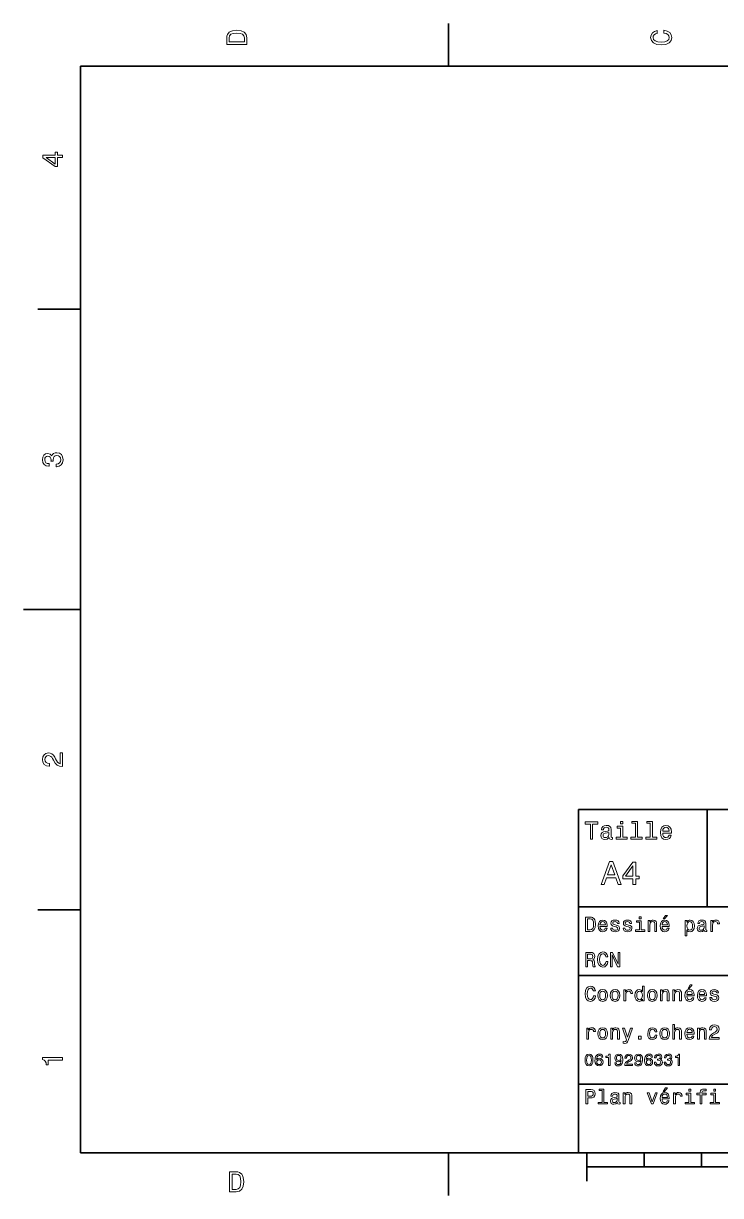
# Model space of a CAD drawing. Extents: x 0 to 297, y 0 to 210.
# Drawn here: x 0 to 121.9, y 2.5 to 207.5 of the extents above; entities that cross this region are included whole.
import ezdxf

# ---------------------------------------------------------------- set-up
doc = ezdxf.new("R2010")
doc.units = 0

msp = doc.modelspace()

# ---------------------------------------------------------------- linework, layer by layer
at = {"color": 7, "lineweight": 35, "ltscale": 0.1875}
for p, q in [((74.300003, 200), (74.300003, 207.5)), ((10, 157.5), (2.5, 157.5)), ((10, 52.5), (2.5, 52.5)), ((74.300003, 10), (74.300003, 2.5))]:
    msp.add_line(p, q, dxfattribs=at)
at = {"color": 7, "lineweight": 35}
for p, q in [((287, 200), (10, 200)), ((10, 200), (10, 10)), ((97, 10), (97, 70)), ((97, 70), (287, 70)), ((97, 53), (162, 53)), ((97, 41), (162, 41)), ((97, 22), (162, 22)), ((10, 10), (287, 10)), ((97, 10), (287, 10)), ((98.5, 7.5), (198.5, 7.5))]:
    msp.add_line(p, q, dxfattribs=at)
at = {"color": 7, "lineweight": 35, "ltscale": 0.25}
msp.add_line((10, 105), (0, 105), dxfattribs=at)
at = {"color": 7, "lineweight": 35, "ltscale": 0.425}
msp.add_line((119.5, 53), (119.5, 70), dxfattribs=at)
at = {"color": 7, "lineweight": 35, "ltscale": 0.125}
msp.add_line((98.5, 10), (98.5, 5), dxfattribs=at)
at = {"color": 7, "lineweight": 35, "ltscale": 0.0625}
for p, q in [((108.5, 10), (108.5, 7.5)), ((118.5, 10), (118.5, 7.5))]:
    msp.add_line(p, q, dxfattribs=at)
at = {"color": 7, "lineweight": 13}
for points in [[(35.533215, 204.994965), (35.533215, 203.829971), (39.033215, 203.829971), (39.033215, 204.994965), (38.922264, 205.544678), (38.584366, 205.953171), (38.034657, 206.205338), (37.283215, 206.296112), (36.516644, 206.215424), (36.21405, 206.114563), (35.971977, 205.973343), (35.644165, 205.56485), (35.563473, 205.297562)], [(35.951801, 204.959656), (36.027451, 205.342941), (36.259438, 205.605194), (36.672985, 205.761536), (37.283215, 205.811966), (37.873272, 205.756485), (38.286816, 205.600143), (38.533936, 205.332855), (38.614628, 204.959656), (38.614628, 204.298996), (35.951801, 204.298996)], [(111.93206, 205.817017), (112.35569, 205.716141), (112.658287, 205.549713), (112.844887, 205.317734), (112.905403, 205.045395), (112.814629, 204.71759), (112.54229, 204.460388), (112.098488, 204.28891), (111.483215, 204.233429), (110.872986, 204.28891), (110.424141, 204.455338), (110.151802, 204.71254), (110.055984, 205.045395), (110.106415, 205.287476), (110.247627, 205.494247), (110.474571, 205.655624), (110.787247, 205.766571), (110.787247, 206.245682), (110.308144, 206.094391), (109.94503, 205.832138), (109.718086, 205.474075), (109.637398, 205.045395), (109.763474, 204.510818), (110.116501, 204.10231), (110.696472, 203.840057), (111.483215, 203.749283), (112.269958, 203.840057), (112.84993, 204.10231), (113.208, 204.510818), (113.329041, 205.045395), (113.233215, 205.51442), (112.965927, 205.892654), (112.527161, 206.159943), (111.93206, 206.301163)], [(6.833213, 184.02739), (6.833213, 184.481277), (5.965778, 184.481277), (5.965778, 184.98056), (5.56232, 184.98056), (5.56232, 184.481277), (3.408862, 184.481277), (3.408862, 184.022339), (5.521974, 182.489197), (5.965778, 182.489197), (5.965778, 184.02739)], [(5.56232, 182.912827), (3.993876, 184.02739), (5.56232, 184.02739)], [(5.73379, 129.979111), (5.769093, 129.979111), (6.253242, 130.059799), (6.616354, 130.296829), (6.848343, 130.670029), (6.934078, 131.164276), (6.848343, 131.688766), (6.626441, 132.082138), (6.273415, 132.334305), (5.819525, 132.425079), (5.521974, 132.384735), (5.279899, 132.273788), (5.0933, 132.092224), (4.957133, 131.850143), (4.684798, 132.177963), (4.251081, 132.293961), (3.857709, 132.218307), (3.560158, 132.00145), (3.373559, 131.648422), (3.307997, 131.164276), (3.388689, 130.710388), (3.610591, 130.362396), (3.963617, 130.135452), (4.432637, 130.059799), (4.46794, 130.059799), (4.46794, 130.508652), (4.145173, 130.548996), (3.913184, 130.680115), (3.771974, 130.891937), (3.721542, 131.189484), (3.761888, 131.451736), (3.867795, 131.643372), (4.039265, 131.759369), (4.271254, 131.804764), (4.518372, 131.759369), (4.684798, 131.638336), (4.785663, 131.426514), (4.815922, 131.139053), (4.810879, 130.942368), (5.209294, 130.942368), (5.199208, 131.189484), (5.244596, 131.507217), (5.365634, 131.744247), (5.56232, 131.885452), (5.819525, 131.935883), (6.112032, 131.880417), (6.328891, 131.734161), (6.465058, 131.502167), (6.510447, 131.194534), (6.460014, 130.876801), (6.308718, 130.644821), (6.066643, 130.498566), (5.73379, 130.443085)], [(6.833213, 77.519447), (6.833213, 79.925072), (6.399496, 79.925072), (6.399496, 78.023773), (6.162464, 78.129684), (5.965778, 78.311241), (5.607709, 78.871033), (5.456412, 79.168587), (5.239553, 79.501442), (4.987392, 79.738472), (4.689842, 79.874641), (4.351945, 79.925072), (3.928314, 79.839333), (3.595461, 79.602303), (3.383646, 79.239189), (3.307997, 78.770172), (3.393732, 78.286018), (3.630764, 77.91787), (4.009006, 77.680832), (4.508286, 77.600143), (4.578891, 77.600143), (4.578891, 78.059074), (4.538545, 78.059074), (4.195605, 78.104462), (3.943444, 78.240631), (3.782061, 78.457489), (3.726585, 78.744957), (3.777017, 79.03746), (3.903098, 79.254318), (4.099784, 79.395531), (4.346902, 79.445961), (4.578891, 79.41066), (4.775577, 79.314842), (4.947046, 79.153458), (5.098343, 78.931557), (5.259727, 78.634003), (5.572406, 78.139771), (5.90526, 77.791786), (6.308718, 77.585014), (6.818084, 77.519447)], [(99.102303, 64.837173), (99.5, 64.837173), (99.5, 67.47406), (100.407784, 67.47406), (100.407784, 67.837173), (98.190201, 67.837173), (98.190201, 67.47406), (99.102303, 67.47406)], [(104.786743, 67.940918), (104.384727, 67.940918), (104.384727, 67.508644), (104.786743, 67.508644)], [(106.969742, 67.621033), (106.969742, 65.157059), (106.187317, 65.157059), (106.187317, 64.837173), (108.128242, 64.837173), (108.128242, 65.157059), (107.350143, 65.157059), (107.350143, 67.940918), (106.373199, 67.940918), (106.373199, 67.621033)], [(109.572044, 67.621033), (109.572044, 65.157059), (108.789627, 65.157059), (108.789627, 64.837173), (110.730545, 64.837173), (110.730545, 65.157059), (109.952454, 65.157059), (109.952454, 67.940918), (108.975502, 67.940918), (108.975502, 67.621033)], [(102.387611, 65.139771), (102.387611, 65.126801), (102.409225, 64.979828), (102.47406, 64.876076), (102.746399, 64.793945), (102.958214, 64.828529), (102.958214, 65.122475), (102.867432, 65.109505), (102.746399, 65.165703), (102.724785, 65.338615), (102.724785, 66.540344), (102.672913, 66.84726), (102.521614, 67.0634), (102.257927, 67.193085), (101.886169, 67.240631), (101.523056, 67.188759), (101.255043, 67.041786), (101.086456, 66.812675), (101.030258, 66.510086), (101.030258, 66.484146), (101.371758, 66.484146), (101.402016, 66.665703), (101.497116, 66.795387), (101.65274, 66.873199), (101.873199, 66.903458), (102.085014, 66.881844), (102.236313, 66.817001), (102.327087, 66.704605), (102.357346, 66.548988), (102.340057, 66.367432), (102.270897, 66.276657), (102.097984, 66.233429), (101.773773, 66.198845), (101.402016, 66.121033), (101.138329, 65.982704), (100.982712, 65.766571), (100.935158, 65.446686), (100.978386, 65.161385), (101.112389, 64.949562), (101.328529, 64.815559), (101.626801, 64.768013), (102.028816, 64.858788)], [(102.344383, 65.649857), (102.292511, 65.425072), (102.154182, 65.252159), (101.946686, 65.139771), (101.691643, 65.100861), (101.527374, 65.122475), (101.41066, 65.191643), (101.337173, 65.312675), (101.315559, 65.481262), (101.332855, 65.632561), (101.402016, 65.740631), (101.678673, 65.861671), (102.028816, 65.913544), (102.344383, 66.017288)], [(104.773773, 65.157059), (104.773773, 67.080688), (103.796829, 67.080688), (103.796829, 66.756485), (104.393372, 66.756485), (104.393372, 65.157059), (103.615273, 65.157059), (103.615273, 64.837173), (105.560516, 64.837173), (105.560516, 65.157059)], [(111.750717, 65.887604), (113.272339, 65.887604), (113.276657, 66.064842), (113.207497, 66.561958), (113.017288, 66.933716), (112.714699, 67.158501), (112.312683, 67.240631), (111.919312, 67.154175), (111.616714, 66.912102), (111.422188, 66.51873), (111.353027, 66), (111.41787, 65.4683), (111.612396, 65.079247), (111.91066, 64.837173), (112.299713, 64.755043), (112.636887, 64.811234), (112.913544, 64.958214), (113.116714, 65.191643), (113.233429, 65.502876), (112.857346, 65.502876), (112.779541, 65.329971), (112.667145, 65.200287), (112.34726, 65.096542), (112.100868, 65.144089), (111.914986, 65.295387), (111.793945, 65.541786), (111.750717, 65.874634)], [(111.750717, 66.207489), (111.798271, 66.50576), (111.914986, 66.726219), (112.092216, 66.860229), (112.325653, 66.907776), (112.554756, 66.860229), (112.731987, 66.726219), (112.840057, 66.50576), (112.878967, 66.207489)], [(100.982712, 56.9049), (101.51297, 56.9049), (101.933716, 58.080692), (103.530258, 58.080692), (103.951012, 56.9049), (104.492798, 56.9049), (103.028816, 60.910664), (102.440926, 60.910664)], [(102.118156, 58.570606), (102.734871, 60.334293), (103.351585, 58.570606)], [(106.521614, 56.9049), (107.040344, 56.9049), (107.040344, 57.896255), (107.610954, 57.896255), (107.610954, 58.357349), (107.040344, 58.357349), (107.040344, 60.818443), (106.515854, 60.818443), (104.763687, 58.403458), (104.763687, 57.896255), (106.521614, 57.896255)], [(105.247841, 58.357349), (106.521614, 60.149857), (106.521614, 58.357349)], [(107.992798, 51.27702), (107.657784, 51.27702), (107.657784, 50.916786), (107.992798, 50.916786)], [(111.84726, 50.88797), (112.059799, 50.88797), (112.560516, 51.500362), (112.207489, 51.500362)], [(99.080688, 51.190563), (98.248558, 51.190563), (98.248558, 48.690563), (99.080688, 48.690563), (99.473343, 48.769814), (99.765129, 49.011169), (99.945244, 49.40382), (100.010086, 49.940563), (99.952446, 50.488113), (99.880402, 50.70425), (99.779541, 50.877163), (99.487755, 51.111313), (99.296829, 51.168949)], [(99.055473, 50.891571), (99.329254, 50.837536), (99.516571, 50.671829), (99.628242, 50.376442), (99.664268, 49.940563), (99.624641, 49.519093), (99.51297, 49.223705), (99.322044, 49.047192), (99.055473, 48.989555), (98.583572, 48.989555), (98.583572, 50.891571)], [(100.784584, 49.565922), (102.052597, 49.565922), (102.056198, 49.713619), (101.998558, 50.127884), (101.840057, 50.437683), (101.587898, 50.625), (101.252884, 50.693443), (100.925072, 50.621399), (100.672913, 50.41967), (100.510803, 50.091862), (100.453171, 49.659584), (100.507202, 49.216499), (100.669312, 48.892292), (100.91787, 48.690563), (101.242073, 48.62212), (101.523056, 48.668949), (101.753601, 48.791428), (101.922913, 48.98595), (102.020172, 49.245319), (101.706772, 49.245319), (101.64193, 49.101227), (101.548271, 48.993156), (101.2817, 48.9067), (101.07637, 48.946327), (100.921471, 49.072407), (100.820602, 49.27774), (100.784584, 49.555115)], [(100.784584, 49.832493), (100.824211, 50.081055), (100.921471, 50.264771), (101.069168, 50.376442), (101.263687, 50.416069), (101.454613, 50.376442), (101.602303, 50.264771), (101.69236, 50.081055), (101.724785, 49.832493)], [(103.623199, 49.818085), (103.317001, 49.890129), (103.090057, 49.972984), (103.014412, 50.142292), (103.036026, 50.261169), (103.111671, 50.347622), (103.234146, 50.401657), (103.41066, 50.423271), (103.579971, 50.401657), (103.713257, 50.336815), (103.799713, 50.239555), (103.835732, 50.109871), (104.145531, 50.109871), (104.145531, 50.117077), (104.091499, 50.351227), (103.943802, 50.534943), (103.713257, 50.650219), (103.41066, 50.693443), (103.104469, 50.650219), (102.881126, 50.531342), (102.740631, 50.354828), (102.697403, 50.131485), (102.729828, 49.915348), (102.830688, 49.76405), (102.996399, 49.655983), (103.237755, 49.580334), (103.590775, 49.493877), (103.806915, 49.40382), (103.864555, 49.331772), (103.886169, 49.223705), (103.853745, 49.09042), (103.767288, 48.989555), (103.626801, 48.924713), (103.439484, 48.903099), (103.241356, 48.924713), (103.09726, 49.000362), (103, 49.122841), (102.960373, 49.292149), (102.654175, 49.292149), (102.704613, 49.003963), (102.852303, 48.795029), (103.086456, 48.668949), (103.41066, 48.62212), (103.749283, 48.668949), (103.997841, 48.795029), (104.149139, 48.996758), (104.203171, 49.259727), (104.163544, 49.486671), (104.051872, 49.641571), (103.868156, 49.742435)], [(105.791786, 49.818085), (105.485588, 49.890129), (105.258644, 49.972984), (105.182999, 50.142292), (105.204613, 50.261169), (105.280258, 50.347622), (105.40274, 50.401657), (105.579254, 50.423271), (105.748558, 50.401657), (105.881844, 50.336815), (105.9683, 50.239555), (106.004326, 50.109871), (106.314117, 50.109871), (106.314117, 50.117077), (106.260086, 50.351227), (106.112396, 50.534943), (105.881844, 50.650219), (105.579254, 50.693443), (105.273056, 50.650219), (105.049713, 50.531342), (104.909225, 50.354828), (104.865997, 50.131485), (104.898415, 49.915348), (104.999283, 49.76405), (105.164986, 49.655983), (105.406342, 49.580334), (105.759369, 49.493877), (105.975502, 49.40382), (106.033142, 49.331772), (106.054756, 49.223705), (106.022339, 49.09042), (105.935883, 48.989555), (105.795387, 48.924713), (105.60807, 48.903099), (105.409943, 48.924713), (105.265854, 49.000362), (105.168587, 49.122841), (105.12896, 49.292149), (104.822769, 49.292149), (104.873199, 49.003963), (105.020897, 48.795029), (105.255043, 48.668949), (105.579254, 48.62212), (105.91787, 48.668949), (106.166428, 48.795029), (106.317726, 48.996758), (106.371758, 49.259727), (106.33213, 49.486671), (106.220459, 49.641571), (106.036743, 49.742435)], [(107.981987, 48.957134), (107.981987, 50.560158), (107.16787, 50.560158), (107.16787, 50.289986), (107.664986, 50.289986), (107.664986, 48.957134), (107.016571, 48.957134), (107.016571, 48.690563), (108.637611, 48.690563), (108.637611, 48.957134)], [(109.181557, 48.690563), (109.498558, 48.690563), (109.498558, 49.807278), (109.530983, 50.063042), (109.635445, 50.250362), (109.797546, 50.365635), (110.013687, 50.408863), (110.1866, 50.372841), (110.29467, 50.275578), (110.348701, 50.113472), (110.366714, 49.897335), (110.366714, 48.690563), (110.683716, 48.690563), (110.683716, 49.962177), (110.669312, 50.217941), (110.604469, 50.430477), (110.39193, 50.625), (110.060516, 50.693443), (109.876801, 50.668228), (109.721901, 50.599785), (109.588615, 50.484512), (109.484146, 50.329613), (109.484146, 50.625), (109.181557, 50.625)], [(111.627518, 49.565922), (112.895531, 49.565922), (112.899132, 49.713619), (112.841499, 50.127884), (112.682999, 50.437683), (112.430832, 50.625), (112.095825, 50.693443), (111.768013, 50.621399), (111.515854, 50.41967), (111.353745, 50.091862), (111.296112, 49.659584), (111.350143, 49.216499), (111.512245, 48.892292), (111.760803, 48.690563), (112.085014, 48.62212), (112.365997, 48.668949), (112.596542, 48.791428), (112.765854, 48.98595), (112.863113, 49.245319), (112.549713, 49.245319), (112.484871, 49.101227), (112.391212, 48.993156), (112.124641, 48.9067), (111.919312, 48.946327), (111.764412, 49.072407), (111.663544, 49.27774), (111.627518, 49.555115)], [(111.627518, 49.832493), (111.667145, 50.081055), (111.764412, 50.264771), (111.912102, 50.376442), (112.106628, 50.416069), (112.297546, 50.376442), (112.445244, 50.264771), (112.535301, 50.081055), (112.567726, 49.832493)], [(115.986313, 50.326012), (115.986313, 50.625), (115.669312, 50.625), (115.669312, 47.941284), (115.986313, 47.941284), (115.986313, 48.98595), (116.097984, 48.816643), (116.22406, 48.704971), (116.541069, 48.62212), (116.843658, 48.690563), (117.081413, 48.895893), (117.236313, 49.2201), (117.293945, 49.659584), (117.236313, 50.095463), (117.081413, 50.41967), (116.843658, 50.621399), (116.541069, 50.693443), (116.368156, 50.671829), (116.220459, 50.603386), (116.094383, 50.488113)], [(116.48703, 48.9067), (116.274498, 48.953533), (116.119598, 49.097622), (116.022339, 49.331772), (115.989914, 49.659584), (116.022339, 49.983791), (116.119598, 50.217941), (116.274498, 50.358429), (116.48703, 50.408863), (116.681557, 50.358429), (116.836456, 50.21434), (116.933716, 49.98019), (116.969742, 49.659584), (116.933716, 49.335377), (116.836456, 49.097622), (116.681557, 48.953533)], [(119.005043, 48.942726), (119.005043, 48.931919), (119.023056, 48.809441), (119.077087, 48.722984), (119.304031, 48.654541), (119.480545, 48.683357), (119.480545, 48.928314), (119.4049, 48.917507), (119.304031, 48.96434), (119.286026, 49.108429), (119.286026, 50.109871), (119.242798, 50.365635), (119.116714, 50.54575), (118.896973, 50.65382), (118.587173, 50.693443), (118.284584, 50.650219), (118.061241, 50.52774), (117.920746, 50.336815), (117.873917, 50.084656), (117.873917, 50.063042), (118.158501, 50.063042), (118.183716, 50.21434), (118.26297, 50.322407), (118.392654, 50.387249), (118.57637, 50.412464), (118.752884, 50.394455), (118.878967, 50.34042), (118.954613, 50.246758), (118.979828, 50.117077), (118.965416, 49.965778), (118.907784, 49.890129), (118.763687, 49.854107), (118.493515, 49.825291), (118.183716, 49.760448), (117.963974, 49.645176), (117.834297, 49.465057), (117.79467, 49.19849), (117.830688, 48.960735), (117.942368, 48.784222), (118.122482, 48.67255), (118.37104, 48.632927), (118.706055, 48.708576)], [(118.969025, 49.367798), (118.925797, 49.180477), (118.810516, 49.036385), (118.637611, 48.942726), (118.425072, 48.910305), (118.288185, 48.928314), (118.190926, 48.98595), (118.129684, 49.086815), (118.111671, 49.227306), (118.126083, 49.353386), (118.183716, 49.443443), (118.414268, 49.544312), (118.706055, 49.587536), (118.969025, 49.673992)], [(120.143372, 48.690563), (120.460373, 48.690563), (120.460373, 49.796471), (120.492798, 50.063042), (120.590057, 50.253963), (120.748558, 50.369236), (120.961098, 50.408863), (121.119598, 50.383648), (121.238472, 50.3116), (121.310516, 50.189121), (121.335739, 50.023415), (121.656342, 50.023415), (121.613113, 50.315205), (121.49424, 50.524136), (121.296112, 50.650219), (121.02594, 50.693443), (120.842224, 50.664627), (120.683716, 50.592579), (120.543228, 50.4701), (120.431557, 50.304398), (120.431557, 50.625), (120.143372, 50.625)], [(98.280983, 42.530979), (98.615997, 42.530979), (98.615997, 43.586456), (98.958214, 43.586456), (99.210373, 43.575649), (99.368874, 43.525215), (99.45533, 43.406338), (99.491356, 43.193802), (99.509369, 42.869595), (99.530983, 42.657059), (99.574211, 42.530979), (99.952446, 42.530979), (99.952446, 42.599422), (99.869598, 42.700287), (99.840775, 42.887608), (99.815559, 43.291065), (99.754326, 43.590057), (99.671471, 43.683716), (99.541786, 43.752159), (99.685883, 43.842216), (99.786743, 43.9683), (99.851585, 44.126801), (99.873199, 44.317722), (99.822769, 44.620316), (99.678673, 44.84726), (99.440926, 44.98415), (99.116714, 45.030979), (98.280983, 45.030979)], [(99.023056, 44.724785), (99.242798, 44.703171), (99.397697, 44.634727), (99.494957, 44.508644), (99.527374, 44.310516), (99.491356, 44.101585), (99.394089, 43.975502), (99.228386, 43.910664), (99.001442, 43.892651), (98.615997, 43.892651), (98.615997, 44.724785)], [(101.836456, 43.460373), (101.764412, 43.15778), (101.645531, 42.941643), (101.479828, 42.808357), (101.285301, 42.765129), (101.051155, 42.829971), (100.867432, 43.024494), (100.744957, 43.341499), (100.70533, 43.780979), (100.744957, 44.216858), (100.863831, 44.537464), (101.047554, 44.731987), (101.285301, 44.80043), (101.458214, 44.764408), (101.605911, 44.663544), (101.721184, 44.501442), (101.80043, 44.278099), (102.142654, 44.278099), (102.034584, 44.620316), (101.84726, 44.879681), (101.591499, 45.041786), (101.285301, 45.099422), (100.903458, 45.009365), (100.611671, 44.757202), (100.424355, 44.342937), (100.359512, 43.780979), (100.424355, 43.219021), (100.611671, 42.804756), (100.903458, 42.548992), (101.285301, 42.462536), (101.620316, 42.530979), (101.890488, 42.721901), (102.081413, 43.035301), (102.182274, 43.460373)], [(102.600143, 42.530979), (102.899139, 42.530979), (102.899139, 44.580692), (103.857346, 42.530979), (104.242798, 42.530979), (104.242798, 45.030979), (103.940201, 45.030979), (103.940201, 42.981266), (102.992798, 45.030979), (102.600143, 45.030979)], [(99.66787, 37.460373), (99.595818, 37.15778), (99.476944, 36.941643), (99.311241, 36.808357), (99.116714, 36.765129), (98.882568, 36.829971), (98.698845, 37.024494), (98.57637, 37.341499), (98.536743, 37.780979), (98.57637, 38.216858), (98.695244, 38.537464), (98.87896, 38.731987), (99.116714, 38.80043), (99.289627, 38.764408), (99.437317, 38.663544), (99.552597, 38.501442), (99.631844, 38.278099), (99.97406, 38.278099), (99.865997, 38.620316), (99.678673, 38.879681), (99.422913, 39.041786), (99.116714, 39.099422), (98.734871, 39.009365), (98.443085, 38.757202), (98.25576, 38.342937), (98.190926, 37.780979), (98.25576, 37.219021), (98.443085, 36.804756), (98.734871, 36.548992), (99.116714, 36.462536), (99.451729, 36.530979), (99.721901, 36.721901), (99.912827, 37.035301), (100.013687, 37.460373)], [(108.201729, 36.829971), (108.201729, 36.530979), (108.51873, 36.530979), (108.51873, 39.117435), (108.20533, 39.117435), (108.20533, 38.170029), (107.963974, 38.443802), (107.816284, 38.508644), (107.646973, 38.533859), (107.340775, 38.461815), (107.103027, 38.260086), (106.948128, 37.935879), (106.894089, 37.5), (106.948128, 37.064121), (107.103027, 36.736309), (107.340775, 36.530979), (107.646973, 36.462536), (107.816284, 36.487751), (107.967575, 36.552593)], [(116.184441, 38.728386), (116.396973, 38.728386), (116.897697, 39.340778), (116.54467, 39.340778)], [(100.413544, 37.496399), (100.471184, 37.056915), (100.636887, 36.732708), (100.899857, 36.530979), (101.252884, 36.462536), (101.602303, 36.530979), (101.865273, 36.729107), (102.030983, 37.053314), (102.092216, 37.496399), (102.030983, 37.935879), (101.865273, 38.263687), (101.602303, 38.461815), (101.252884, 38.533859), (100.899857, 38.461815), (100.636887, 38.260086), (100.471184, 37.935879)], [(100.737755, 37.5), (100.770172, 37.824207), (100.87104, 38.058357), (101.033142, 38.20245), (101.252884, 38.25288), (101.469017, 38.20245), (101.631126, 38.061958), (101.731987, 37.824207), (101.768013, 37.5), (101.731987, 37.172188), (101.631126, 36.934437), (101.469017, 36.790344), (101.252884, 36.743515), (101.033142, 36.790344), (100.87104, 36.934437), (100.770172, 37.172188)], [(102.58213, 37.496399), (102.639771, 37.056915), (102.805473, 36.732708), (103.068443, 36.530979), (103.421471, 36.462536), (103.770897, 36.530979), (104.033859, 36.729107), (104.19957, 37.053314), (104.260803, 37.496399), (104.19957, 37.935879), (104.033859, 38.263687), (103.770897, 38.461815), (103.421471, 38.533859), (103.068443, 38.461815), (102.805473, 38.260086), (102.639771, 37.935879)], [(102.906342, 37.5), (102.938759, 37.824207), (103.039627, 38.058357), (103.201729, 38.20245), (103.421471, 38.25288), (103.637611, 38.20245), (103.799713, 38.061958), (103.900574, 37.824207), (103.9366, 37.5), (103.900574, 37.172188), (103.799713, 36.934437), (103.637611, 36.790344), (103.421471, 36.743515), (103.201729, 36.790344), (103.039627, 36.934437), (102.938759, 37.172188)], [(104.963257, 36.530979), (105.280258, 36.530979), (105.280258, 37.636887), (105.312683, 37.903458), (105.409943, 38.094379), (105.568443, 38.209652), (105.780983, 38.249279), (105.939484, 38.224064), (106.058357, 38.152016), (106.130402, 38.029537), (106.155617, 37.863831), (106.476227, 37.863831), (106.432999, 38.155621), (106.314117, 38.364552), (106.115997, 38.490635), (105.845825, 38.533859), (105.662102, 38.505043), (105.503601, 38.432995), (105.363113, 38.310516), (105.251442, 38.144814), (105.251442, 38.465416), (104.963257, 38.465416)], [(107.701012, 38.249279), (107.909943, 38.198845), (108.068443, 38.058357), (108.162102, 37.824207), (108.198128, 37.5), (108.162102, 37.172188), (108.068443, 36.938038), (107.909943, 36.793949), (107.701012, 36.747116), (107.502884, 36.793949), (107.351585, 36.938038), (107.250717, 37.175793), (107.2183, 37.5), (107.250717, 37.820606), (107.351585, 38.054756), (107.502884, 38.198845)], [(109.087898, 37.496399), (109.145531, 37.056915), (109.311241, 36.732708), (109.574203, 36.530979), (109.927231, 36.462536), (110.276657, 36.530979), (110.539627, 36.729107), (110.70533, 37.053314), (110.766571, 37.496399), (110.70533, 37.935879), (110.539627, 38.263687), (110.276657, 38.461815), (109.927231, 38.533859), (109.574203, 38.461815), (109.311241, 38.260086), (109.145531, 37.935879)], [(109.412102, 37.5), (109.444527, 37.824207), (109.545387, 38.058357), (109.707489, 38.20245), (109.927231, 38.25288), (110.143372, 38.20245), (110.305473, 38.061958), (110.406342, 37.824207), (110.44236, 37.5), (110.406342, 37.172188), (110.305473, 36.934437), (110.143372, 36.790344), (109.927231, 36.743515), (109.707489, 36.790344), (109.545387, 36.934437), (109.444527, 37.172188)], [(111.350143, 36.530979), (111.667145, 36.530979), (111.667145, 37.647694), (111.69957, 37.903458), (111.804031, 38.090778), (111.966141, 38.206051), (112.182274, 38.249279), (112.355186, 38.213257), (112.463257, 38.115993), (112.517288, 37.953888), (112.535301, 37.737751), (112.535301, 36.530979), (112.852303, 36.530979), (112.852303, 37.802593), (112.837898, 38.058357), (112.773056, 38.270893), (112.560516, 38.465416), (112.229103, 38.533859), (112.045387, 38.508644), (111.890488, 38.440201), (111.757202, 38.324928), (111.65274, 38.170029), (111.65274, 38.465416), (111.350143, 38.465416)], [(113.51873, 36.530979), (113.835732, 36.530979), (113.835732, 37.647694), (113.868156, 37.903458), (113.972626, 38.090778), (114.134727, 38.206051), (114.350861, 38.249279), (114.523773, 38.213257), (114.631844, 38.115993), (114.685883, 37.953888), (114.703888, 37.737751), (114.703888, 36.530979), (115.020889, 36.530979), (115.020889, 37.802593), (115.006485, 38.058357), (114.941643, 38.270893), (114.729111, 38.465416), (114.39769, 38.533859), (114.213974, 38.508644), (114.059082, 38.440201), (113.925789, 38.324928), (113.821327, 38.170029), (113.821327, 38.465416), (113.51873, 38.465416)], [(115.964699, 37.406338), (117.232712, 37.406338), (117.236313, 37.554035), (117.178673, 37.9683), (117.020172, 38.278099), (116.768013, 38.465416), (116.432999, 38.533859), (116.105186, 38.461815), (115.853027, 38.260086), (115.690918, 37.932278), (115.633286, 37.5), (115.687317, 37.056915), (115.849426, 36.732708), (116.097984, 36.530979), (116.422188, 36.462536), (116.703171, 36.509365), (116.933716, 36.631844), (117.103027, 36.826366), (117.200287, 37.085735), (116.886887, 37.085735), (116.822044, 36.941643), (116.728386, 36.833572), (116.461815, 36.747116), (116.256485, 36.786743), (116.101585, 36.912823), (116.000717, 37.118156), (115.964699, 37.395531)], [(115.964699, 37.672909), (116.004318, 37.921471), (116.101585, 38.105186), (116.249283, 38.216858), (116.443802, 38.256485), (116.634727, 38.216858), (116.782425, 38.105186), (116.872482, 37.921471), (116.9049, 37.672909)], [(118.133286, 37.406338), (119.401299, 37.406338), (119.4049, 37.554035), (119.34726, 37.9683), (119.188766, 38.278099), (118.9366, 38.465416), (118.601585, 38.533859), (118.273773, 38.461815), (118.021614, 38.260086), (117.859512, 37.932278), (117.801872, 37.5), (117.855911, 37.056915), (118.018013, 36.732708), (118.266571, 36.530979), (118.590775, 36.462536), (118.871758, 36.509365), (119.10231, 36.631844), (119.271614, 36.826366), (119.368881, 37.085735), (119.055481, 37.085735), (118.990631, 36.941643), (118.896973, 36.833572), (118.630402, 36.747116), (118.425072, 36.786743), (118.270172, 36.912823), (118.169312, 37.118156), (118.133286, 37.395531)], [(118.133286, 37.672909), (118.172913, 37.921471), (118.270172, 38.105186), (118.41787, 38.216858), (118.612396, 38.256485), (118.803314, 38.216858), (118.951012, 38.105186), (119.041069, 37.921471), (119.073486, 37.672909)], [(120.971901, 37.658501), (120.66571, 37.730545), (120.438766, 37.8134), (120.363113, 37.982708), (120.384727, 38.101585), (120.460373, 38.188038), (120.582855, 38.242073), (120.759369, 38.263687), (120.92868, 38.242073), (121.061966, 38.177231), (121.148415, 38.079971), (121.184441, 37.950287), (121.49424, 37.950287), (121.49424, 37.957493), (121.440201, 38.191643), (121.292511, 38.375359), (121.061966, 38.490635), (120.759369, 38.533859), (120.453171, 38.490635), (120.229828, 38.371758), (120.08934, 38.195244), (120.046112, 37.971901), (120.078529, 37.755764), (120.179398, 37.604465), (120.3451, 37.496399), (120.586456, 37.42075), (120.939484, 37.334293), (121.155624, 37.244236), (121.213257, 37.172188), (121.234871, 37.064121), (121.202454, 36.930836), (121.115997, 36.829971), (120.97551, 36.765129), (120.788185, 36.743515), (120.590057, 36.765129), (120.445969, 36.840778), (120.348709, 36.963257), (120.309082, 37.132565), (120.002884, 37.132565), (120.053314, 36.844379), (120.201012, 36.635445), (120.435158, 36.509365), (120.759369, 36.462536), (121.097984, 36.509365), (121.346542, 36.635445), (121.497841, 36.837173), (121.551872, 37.100143), (121.512253, 37.327087), (121.400574, 37.481987), (121.216858, 37.582851)], [(98.457489, 29.850143), (98.774498, 29.850143), (98.774498, 30.956051), (98.806915, 31.222622), (98.904182, 31.413544), (99.062683, 31.528818), (99.275215, 31.568443), (99.433716, 31.543226), (99.552597, 31.47118), (99.624641, 31.348701), (99.649857, 31.182997), (99.970459, 31.182997), (99.927231, 31.474783), (99.808357, 31.683718), (99.610229, 31.809797), (99.340057, 31.853025), (99.156342, 31.824207), (98.997841, 31.752161), (98.857346, 31.629683), (98.745674, 31.463976), (98.745674, 31.784582), (98.457489, 31.784582)], [(100.413544, 30.815561), (100.471184, 30.37608), (100.636887, 30.051872), (100.899857, 29.850143), (101.252884, 29.7817), (101.602303, 29.850143), (101.865273, 30.048271), (102.030983, 30.372478), (102.092216, 30.815561), (102.030983, 31.255043), (101.865273, 31.582851), (101.602303, 31.780979), (101.252884, 31.853025), (100.899857, 31.780979), (100.636887, 31.57925), (100.471184, 31.255043)], [(100.737755, 30.819164), (100.770172, 31.143372), (100.87104, 31.377522), (101.033142, 31.521614), (101.252884, 31.572046), (101.469017, 31.521614), (101.631126, 31.381123), (101.731987, 31.143372), (101.768013, 30.819164), (101.731987, 30.491354), (101.631126, 30.253601), (101.469017, 30.109509), (101.252884, 30.062679), (101.033142, 30.109509), (100.87104, 30.253601), (100.770172, 30.491354)], [(102.675797, 29.850143), (102.992798, 29.850143), (102.992798, 30.966858), (103.025215, 31.222622), (103.129684, 31.409943), (103.291786, 31.525215), (103.507927, 31.568443), (103.680832, 31.532419), (103.788902, 31.435158), (103.842941, 31.273054), (103.860954, 31.056915), (103.860954, 29.850143), (104.177956, 29.850143), (104.177956, 31.121758), (104.163544, 31.377522), (104.098701, 31.590057), (103.886169, 31.784582), (103.554756, 31.853025), (103.37104, 31.827808), (103.216141, 31.759365), (103.082855, 31.644091), (102.978386, 31.489193), (102.978386, 31.784582), (102.675797, 31.784582)], [(106.144814, 31.784582), (105.590057, 30.192362), (105.046112, 31.784582), (104.700287, 31.784582), (105.435158, 29.742075), (105.370316, 29.561958), (105.269455, 29.43948), (105.100143, 29.399855), (104.808357, 29.435879), (104.808357, 29.129683), (105.114555, 29.100864), (105.334297, 29.129683), (105.489197, 29.21974), (105.600868, 29.37464), (105.698128, 29.601583), (106.483429, 31.784582)], [(110.413544, 31.143372), (110.726944, 31.143372), (110.662102, 31.431555), (110.507202, 31.658501), (110.265854, 31.79899), (109.952454, 31.853025), (109.606628, 31.780979), (109.343658, 31.57925), (109.177956, 31.25144), (109.120316, 30.811958), (109.174355, 30.37608), (109.336456, 30.051872), (109.592216, 29.850143), (109.941643, 29.7817), (110.251442, 29.835733), (110.492798, 29.987032), (110.658501, 30.224783), (110.730545, 30.541786), (110.427956, 30.541786), (110.373917, 30.340057), (110.273056, 30.188761), (110.12896, 30.0951), (109.952454, 30.066282), (109.732712, 30.113111), (109.574203, 30.257204), (109.476944, 30.491354), (109.444527, 30.822765), (109.476944, 31.146973), (109.577812, 31.381123), (109.739914, 31.525215), (109.952454, 31.575647), (110.139771, 31.543226), (110.280258, 31.460375), (110.373917, 31.323486)], [(111.256485, 30.815561), (111.314117, 30.37608), (111.479828, 30.051872), (111.742798, 29.850143), (112.095825, 29.7817), (112.445244, 29.850143), (112.708214, 30.048271), (112.873917, 30.372478), (112.935158, 30.815561), (112.873917, 31.255043), (112.708214, 31.582851), (112.445244, 31.780979), (112.095825, 31.853025), (111.742798, 31.780979), (111.479828, 31.57925), (111.314117, 31.255043)], [(111.580688, 30.819164), (111.613113, 31.143372), (111.713974, 31.377522), (111.876083, 31.521614), (112.095825, 31.572046), (112.311958, 31.521614), (112.47406, 31.381123), (112.574928, 31.143372), (112.610947, 30.819164), (112.574928, 30.491354), (112.47406, 30.253601), (112.311958, 30.109509), (112.095825, 30.062679), (111.876083, 30.109509), (111.713974, 30.253601), (111.613113, 30.491354)], [(113.51873, 29.850143), (113.835732, 29.850143), (113.835732, 30.966858), (113.868156, 31.222622), (113.972626, 31.409943), (114.134727, 31.525215), (114.350861, 31.568443), (114.523773, 31.532419), (114.631844, 31.435158), (114.685883, 31.273054), (114.703888, 31.056915), (114.703888, 29.850143), (115.020889, 29.850143), (115.020889, 31.121758), (115.006485, 31.377522), (114.941643, 31.590057), (114.729111, 31.784582), (114.39769, 31.853025), (114.217575, 31.827808), (114.062683, 31.759365), (113.932999, 31.651297), (113.835732, 31.503601), (113.835732, 32.4366), (113.51873, 32.4366)], [(115.964699, 30.725504), (117.232712, 30.725504), (117.236313, 30.873198), (117.178673, 31.287464), (117.020172, 31.597261), (116.768013, 31.784582), (116.432999, 31.853025), (116.105186, 31.780979), (115.853027, 31.57925), (115.690918, 31.25144), (115.633286, 30.819164), (115.687317, 30.37608), (115.849426, 30.051872), (116.097984, 29.850143), (116.422188, 29.7817), (116.703171, 29.828529), (116.933716, 29.951008), (117.103027, 30.145533), (117.200287, 30.404898), (116.886887, 30.404898), (116.822044, 30.260807), (116.728386, 30.152737), (116.461815, 30.066282), (116.256485, 30.105907), (116.101585, 30.231987), (116.000717, 30.437319), (115.964699, 30.714697)], [(115.964699, 30.992075), (116.004318, 31.240633), (116.101585, 31.424351), (116.249283, 31.536022), (116.443802, 31.575647), (116.634727, 31.536022), (116.782425, 31.424351), (116.872482, 31.240633), (116.9049, 30.992075)], [(117.855911, 29.850143), (118.172913, 29.850143), (118.172913, 30.966858), (118.20533, 31.222622), (118.309799, 31.409943), (118.471901, 31.525215), (118.688042, 31.568443), (118.860954, 31.532419), (118.969025, 31.435158), (119.023056, 31.273054), (119.041069, 31.056915), (119.041069, 29.850143), (119.35807, 29.850143), (119.35807, 31.121758), (119.343658, 31.377522), (119.278824, 31.590057), (119.066284, 31.784582), (118.734871, 31.853025), (118.551155, 31.827808), (118.396255, 31.759365), (118.26297, 31.644091), (118.158501, 31.489193), (118.158501, 31.784582), (117.855911, 31.784582)], [(119.891212, 29.850143), (121.609512, 29.850143), (121.609512, 30.159943), (120.251442, 30.159943), (120.327087, 30.32925), (120.456772, 30.46974), (120.856628, 30.725504), (121.069168, 30.833572), (121.306915, 30.988472), (121.476227, 31.168587), (121.573486, 31.381123), (121.609512, 31.622478), (121.548271, 31.925072), (121.378967, 32.162823), (121.119598, 32.314121), (120.784584, 32.368156), (120.438766, 32.306915), (120.175797, 32.137608), (120.006485, 31.867435), (119.948853, 31.510807), (119.948853, 31.460375), (120.276657, 31.460375), (120.276657, 31.489193), (120.309082, 31.73415), (120.406342, 31.914265), (120.561241, 32.029537), (120.766571, 32.069164), (120.97551, 32.033142), (121.130402, 31.943083), (121.23127, 31.802593), (121.267288, 31.62608), (121.242081, 31.460375), (121.17363, 31.319883), (121.058357, 31.197405), (120.899857, 31.089336), (120.687317, 30.974062), (120.334297, 30.750719), (120.085739, 30.512968), (119.938042, 30.224783), (119.891212, 29.86095)], [(107.510086, 29.850143), (108.007202, 29.850143), (108.007202, 30.386887), (107.510086, 30.386887)], [(98.172913, 26.201731), (98.216141, 25.749281), (98.351585, 25.426514), (98.567726, 25.230549), (98.867432, 25.167149), (99.164268, 25.230549), (99.380402, 25.426514), (99.51297, 25.749281), (99.559074, 26.201731), (99.51297, 26.651299), (99.458214, 26.829971), (99.380402, 26.976946), (99.164268, 27.172913), (98.867432, 27.239193), (98.567726, 27.172913), (98.351585, 26.974064), (98.216141, 26.651299)], [(98.44957, 26.201731), (98.472626, 26.550434), (98.54467, 26.801153), (98.674355, 26.948128), (98.867432, 27), (99.05764, 26.948128), (99.187317, 26.801153), (99.259369, 26.550434), (99.282417, 26.201731), (99.259369, 25.850145), (99.187317, 25.599424), (99.05764, 25.45245), (98.867432, 25.40346), (98.674355, 25.45245), (98.54467, 25.599424), (98.472626, 25.850145)], [(101.293945, 26.685881), (101.239197, 26.91931), (101.112389, 27.09222), (100.916428, 27.201731), (100.662827, 27.239193), (100.492798, 27.219021), (100.345825, 27.164267), (100.216141, 27.074928), (100.106628, 26.948128), (100.020172, 26.789627), (99.956772, 26.596542), (99.916428, 26.368877), (99.9049, 26.112392), (99.951012, 25.703171), (100.092216, 25.406342), (100.319885, 25.227667), (100.631126, 25.167149), (100.91066, 25.219021), (101.123917, 25.354467), (101.262245, 25.567724), (101.311241, 25.838617), (101.262245, 26.112392), (101.129684, 26.322767), (100.925072, 26.455332), (100.671471, 26.501442), (100.397697, 26.443806), (100.193085, 26.279539), (100.236313, 26.596542), (100.328529, 26.824209), (100.469742, 26.959656), (100.665703, 27.005764), (100.809799, 26.98271), (100.919312, 26.922192), (100.991356, 26.821327), (101.028816, 26.685881)], [(102.285301, 25.224785), (102.547546, 25.224785), (102.547546, 27.239193), (102.351585, 27.239193), (102.299713, 27.063402), (102.195969, 26.945246), (102.03746, 26.876081), (101.818443, 26.853027), (101.818443, 26.648417), (102.285301, 26.648417)], [(103.380402, 25.720463), (103.42363, 25.492796), (103.547546, 25.317003), (103.743515, 25.207495), (104.002884, 25.167149), (104.172913, 25.187321), (104.325645, 25.239195), (104.45533, 25.328531), (104.564842, 25.455332), (104.651299, 25.613834), (104.714699, 25.809799), (104.752159, 26.034584), (104.766571, 26.293949), (104.717575, 26.700289), (104.57637, 26.99712), (104.351585, 27.175793), (104.043228, 27.239193), (103.760803, 27.187321), (103.547546, 27.048992), (103.409225, 26.835735), (103.363113, 26.567724), (103.409225, 26.291067), (103.54467, 26.080692), (103.746399, 25.948128), (104.002884, 25.9049), (104.273773, 25.959656), (104.478386, 26.126802), (104.432274, 25.806917), (104.340057, 25.579252), (104.198845, 25.443806), (104.00576, 25.400578), (103.855911, 25.42075), (103.746399, 25.48415), (103.674355, 25.585016), (103.645531, 25.720463)], [(103.642654, 26.570606), (103.671471, 26.749281), (103.752159, 26.890491), (103.87896, 26.979828), (104.043228, 27.011528), (104.213257, 26.979828), (104.342941, 26.890491), (104.42363, 26.752163), (104.45533, 26.573488), (104.42363, 26.391932), (104.342941, 26.256485), (104.210373, 26.172913), (104.034584, 26.144093), (103.876083, 26.172913), (103.752159, 26.256485), (103.671471, 26.38905)], [(105.103745, 25.224785), (106.478386, 25.224785), (106.478386, 25.472624), (105.39193, 25.472624), (105.452446, 25.60807), (105.556198, 25.720463), (105.876083, 25.925074), (106.046112, 26.011528), (106.236313, 26.135448), (106.371758, 26.279539), (106.44957, 26.449568), (106.478386, 26.642653), (106.429398, 26.884727), (106.293945, 27.074928), (106.086456, 27.195967), (105.818443, 27.239193), (105.541786, 27.190203), (105.331413, 27.054756), (105.195969, 26.838617), (105.149857, 26.553314), (105.149857, 26.51297), (105.412102, 26.51297), (105.412102, 26.536024), (105.438042, 26.731989), (105.515854, 26.876081), (105.639771, 26.9683), (105.804031, 27), (105.971184, 26.971182), (106.0951, 26.899136), (106.175797, 26.786745), (106.204613, 26.645535), (106.184441, 26.51297), (106.129684, 26.400578), (106.03746, 26.302595), (105.91066, 26.216139), (105.740631, 26.12392), (105.458214, 25.945246), (105.259369, 25.755045), (105.141212, 25.524496), (105.103745, 25.233431)], [(106.850143, 25.720463), (106.893372, 25.492796), (107.017288, 25.317003), (107.213257, 25.207495), (107.472626, 25.167149), (107.642654, 25.187321), (107.795387, 25.239195), (107.925072, 25.328531), (108.034584, 25.455332), (108.12104, 25.613834), (108.184441, 25.809799), (108.221901, 26.034584), (108.236313, 26.293949), (108.187317, 26.700289), (108.046112, 26.99712), (107.821327, 27.175793), (107.51297, 27.239193), (107.230545, 27.187321), (107.017288, 27.048992), (106.87896, 26.835735), (106.832855, 26.567724), (106.87896, 26.291067), (107.014412, 26.080692), (107.216141, 25.948128), (107.472626, 25.9049), (107.743515, 25.959656), (107.948128, 26.126802), (107.902016, 25.806917), (107.809799, 25.579252), (107.668587, 25.443806), (107.475502, 25.400578), (107.325645, 25.42075), (107.216141, 25.48415), (107.144089, 25.585016), (107.115273, 25.720463)], [(107.112396, 26.570606), (107.141212, 26.749281), (107.221901, 26.890491), (107.348701, 26.979828), (107.51297, 27.011528), (107.682999, 26.979828), (107.812683, 26.890491), (107.893372, 26.752163), (107.925072, 26.573488), (107.893372, 26.391932), (107.812683, 26.256485), (107.680115, 26.172913), (107.504326, 26.144093), (107.345825, 26.172913), (107.221901, 26.256485), (107.141212, 26.38905)], [(109.9683, 26.685881), (109.913544, 26.91931), (109.786743, 27.09222), (109.590775, 27.201731), (109.337173, 27.239193), (109.167145, 27.219021), (109.020172, 27.164267), (108.890488, 27.074928), (108.780975, 26.948128), (108.694527, 26.789627), (108.631126, 26.596542), (108.590775, 26.368877), (108.579254, 26.112392), (108.625359, 25.703171), (108.766571, 25.406342), (108.994232, 25.227667), (109.305473, 25.167149), (109.585014, 25.219021), (109.798271, 25.354467), (109.9366, 25.567724), (109.985588, 25.838617), (109.9366, 26.112392), (109.804031, 26.322767), (109.599426, 26.455332), (109.345825, 26.501442), (109.072044, 26.443806), (108.867432, 26.279539), (108.91066, 26.596542), (109.002884, 26.824209), (109.144089, 26.959656), (109.340057, 27.005764), (109.484146, 26.98271), (109.593658, 26.922192), (109.665703, 26.821327), (109.703171, 26.685881)], [(110.285301, 25.853027), (110.285301, 25.832853), (110.331413, 25.556196), (110.466858, 25.348703), (110.680115, 25.216139), (110.96254, 25.167149), (111.262245, 25.216139), (111.48703, 25.342941), (111.631126, 25.54467), (111.682999, 25.804035), (111.659943, 25.974064), (111.596542, 26.112392), (111.492798, 26.219021), (111.354469, 26.296831), (111.541786, 26.45245), (111.60807, 26.700289), (111.564842, 26.925074), (111.440918, 27.095102), (111.239189, 27.201731), (110.96254, 27.239193), (110.703171, 27.193085), (110.504318, 27.066284), (110.374641, 26.864553), (110.331413, 26.596542), (110.331413, 26.57637), (110.587898, 26.57637), (110.610947, 26.760807), (110.685883, 26.893373), (110.806915, 26.974064), (110.976944, 27.002882), (111.126801, 26.979828), (111.236313, 26.91931), (111.302597, 26.821327), (111.328529, 26.688763), (111.302597, 26.547552), (111.233429, 26.45245), (111.112389, 26.394814), (110.948128, 26.377523), (110.835732, 26.380405), (110.835732, 26.152739), (110.976944, 26.158503), (111.158501, 26.132566), (111.293945, 26.063402), (111.374641, 25.95101), (111.403458, 25.804035), (111.371758, 25.636889), (111.288185, 25.51297), (111.155617, 25.43516), (110.979828, 25.409224), (110.798271, 25.438042), (110.665703, 25.524496), (110.58213, 25.662825), (110.55043, 25.853027)], [(112.020172, 25.853027), (112.020172, 25.832853), (112.066284, 25.556196), (112.201729, 25.348703), (112.414986, 25.216139), (112.697403, 25.167149), (112.997116, 25.216139), (113.221901, 25.342941), (113.365997, 25.54467), (113.41787, 25.804035), (113.394814, 25.974064), (113.331413, 26.112392), (113.227661, 26.219021), (113.08934, 26.296831), (113.276657, 26.45245), (113.342941, 26.700289), (113.299713, 26.925074), (113.175789, 27.095102), (112.97406, 27.201731), (112.697403, 27.239193), (112.438042, 27.193085), (112.239189, 27.066284), (112.109512, 26.864553), (112.066284, 26.596542), (112.066284, 26.57637), (112.322769, 26.57637), (112.345818, 26.760807), (112.420746, 26.893373), (112.541786, 26.974064), (112.711815, 27.002882), (112.861671, 26.979828), (112.971184, 26.91931), (113.03746, 26.821327), (113.0634, 26.688763), (113.03746, 26.547552), (112.9683, 26.45245), (112.84726, 26.394814), (112.682999, 26.377523), (112.570602, 26.380405), (112.570602, 26.152739), (112.711815, 26.158503), (112.893372, 26.132566), (113.028816, 26.063402), (113.109512, 25.95101), (113.138329, 25.804035), (113.106628, 25.636889), (113.023056, 25.51297), (112.890488, 25.43516), (112.714699, 25.409224), (112.533142, 25.438042), (112.400574, 25.524496), (112.317001, 25.662825), (112.285301, 25.853027)], [(114.429398, 25.224785), (114.691643, 25.224785), (114.691643, 27.239193), (114.495674, 27.239193), (114.443802, 27.063402), (114.340057, 26.945246), (114.181557, 26.876081), (113.962532, 26.853027), (113.962532, 26.648417), (114.429398, 26.648417)], [(6.833213, 26.159222), (6.833213, 26.618156), (3.307997, 26.618156), (3.307997, 26.275217), (3.615634, 26.184439), (3.822406, 26.002882), (3.943444, 25.725506), (3.98379, 25.34222), (4.341859, 25.34222), (4.341859, 26.159222)], [(101.0317, 25.835735), (101, 25.654181), (100.919312, 25.515852), (100.789627, 25.423632), (100.628242, 25.394814), (100.458214, 25.423632), (100.328529, 25.51297), (100.244957, 25.651299), (100.219017, 25.832853), (100.247841, 26.011528), (100.328529, 26.146975), (100.461098, 26.233431), (100.639771, 26.265131), (100.795387, 26.233431), (100.919312, 26.149857), (101, 26.01441)], [(109.706055, 25.835735), (109.674355, 25.654181), (109.593658, 25.515852), (109.463974, 25.423632), (109.302597, 25.394814), (109.132568, 25.423632), (109.002884, 25.51297), (108.919312, 25.651299), (108.893372, 25.832853), (108.922188, 26.011528), (109.002884, 26.146975), (109.135445, 26.233431), (109.314117, 26.265131), (109.469742, 26.233431), (109.593658, 26.149857), (109.674355, 26.01441)], [(98.324211, 18.530979), (98.655617, 18.530979), (98.655617, 19.586454), (99.023056, 19.586454), (99.394089, 19.604465), (99.689484, 19.730547), (99.880402, 19.975504), (99.945244, 20.310518), (99.894814, 20.620316), (99.750717, 20.847261), (99.51297, 20.98415), (99.188759, 21.030979), (98.324211, 21.030979)], [(99.098701, 20.724783), (99.314842, 20.703169), (99.473343, 20.634726), (99.567001, 20.508644), (99.599426, 20.310518), (99.5634, 20.101583), (99.466141, 19.975504), (99.30043, 19.910662), (99.073486, 19.892651), (98.655617, 19.892651), (98.655617, 20.724783)], [(101.137611, 20.850864), (101.137611, 18.79755), (100.485588, 18.79755), (100.485588, 18.530979), (102.103027, 18.530979), (102.103027, 18.79755), (101.454613, 18.79755), (101.454613, 21.117435), (100.640488, 21.117435), (100.640488, 20.850864)], [(103.824928, 18.78314), (103.824928, 18.772333), (103.842941, 18.649855), (103.896973, 18.5634), (104.123917, 18.494957), (104.30043, 18.523775), (104.30043, 18.768732), (104.224785, 18.757925), (104.123917, 18.804754), (104.105911, 18.948847), (104.105911, 19.950287), (104.062683, 20.206051), (103.9366, 20.386166), (103.716858, 20.494236), (103.407059, 20.533861), (103.104469, 20.490633), (102.881126, 20.368155), (102.740631, 20.177233), (102.693802, 19.925072), (102.693802, 19.903458), (102.978386, 19.903458), (103.003601, 20.054754), (103.082855, 20.162823), (103.21254, 20.227665), (103.396255, 20.252882), (103.572769, 20.234869), (103.698845, 20.180836), (103.774498, 20.087175), (103.799713, 19.957493), (103.785301, 19.806194), (103.727669, 19.730547), (103.583572, 19.694523), (103.3134, 19.665705), (103.003601, 19.600864), (102.783859, 19.48559), (102.654175, 19.305475), (102.614555, 19.038904), (102.650574, 18.801151), (102.762245, 18.62464), (102.94236, 18.512968), (103.190926, 18.473343), (103.52594, 18.54899)], [(104.844383, 18.530979), (105.161385, 18.530979), (105.161385, 19.647694), (105.193802, 19.903458), (105.298271, 20.090778), (105.460373, 20.206051), (105.676514, 20.249279), (105.849426, 20.213255), (105.957497, 20.115993), (106.011528, 19.95389), (106.029541, 19.737751), (106.029541, 18.530979), (106.346542, 18.530979), (106.346542, 19.802593), (106.33213, 20.058357), (106.267288, 20.270893), (106.054756, 20.465418), (105.723343, 20.533861), (105.539627, 20.508644), (105.384727, 20.440201), (105.251442, 20.324926), (105.146973, 20.170029), (105.146973, 20.465418), (104.844383, 20.465418)], [(111.627518, 19.40634), (112.895531, 19.40634), (112.899132, 19.554033), (112.841499, 19.9683), (112.682999, 20.278097), (112.430832, 20.465418), (112.095825, 20.533861), (111.768013, 20.461815), (111.515854, 20.260086), (111.353745, 19.932276), (111.296112, 19.5), (111.350143, 19.056915), (111.512245, 18.732708), (111.760803, 18.530979), (112.085014, 18.462536), (112.365997, 18.509365), (112.596542, 18.631844), (112.765854, 18.826368), (112.863113, 19.085733), (112.549713, 19.085733), (112.484871, 18.941643), (112.391212, 18.833572), (112.124641, 18.747118), (111.919312, 18.786743), (111.764412, 18.912823), (111.663544, 19.118155), (111.627518, 19.395533)], [(111.84726, 20.728386), (112.059799, 20.728386), (112.560516, 21.340778), (112.207489, 21.340778)], [(113.637604, 18.530979), (113.954613, 18.530979), (113.954613, 19.636887), (113.98703, 19.903458), (114.08429, 20.094379), (114.242798, 20.209654), (114.45533, 20.249279), (114.613831, 20.224062), (114.732712, 20.152016), (114.804756, 20.029537), (114.829971, 19.863832), (115.150574, 19.863832), (115.107346, 20.155619), (114.988472, 20.364553), (114.790344, 20.490633), (114.520172, 20.533861), (114.336456, 20.505043), (114.177956, 20.432997), (114.03746, 20.310518), (113.925789, 20.144812), (113.925789, 20.465418), (113.637604, 20.465418)], [(116.667145, 21.117435), (116.33213, 21.117435), (116.33213, 20.757204), (116.667145, 20.757204)], [(118.295387, 20.130404), (118.295387, 18.530979), (118.612396, 18.530979), (118.612396, 20.130404), (119.332855, 20.130404), (119.332855, 20.400576), (118.612396, 20.400576), (118.612396, 20.519451), (118.637611, 20.663544), (118.720459, 20.760807), (118.860954, 20.818443), (119.062683, 20.840057), (119.332855, 20.825647), (119.332855, 21.099422), (118.990631, 21.117435), (118.680832, 21.085014), (118.464699, 20.987751), (118.335014, 20.818443), (118.295387, 20.577089), (118.295387, 20.400576), (117.715424, 20.400576), (117.715424, 20.130404)], [(121.004326, 21.117435), (120.669312, 21.117435), (120.669312, 20.757204), (121.004326, 20.757204)], [(103.788902, 19.208212), (103.745674, 19.020893), (103.630402, 18.876801), (103.457489, 18.78314), (103.244957, 18.750719), (103.10807, 18.768732), (103.010803, 18.826368), (102.94957, 18.927233), (102.931557, 19.067722), (102.945969, 19.193804), (103.003601, 19.283861), (103.234146, 19.384726), (103.52594, 19.427954), (103.788902, 19.514408)], [(109.761528, 18.530979), (110.096542, 18.530979), (110.802597, 20.465418), (110.474785, 20.465418), (109.930832, 18.905619), (109.376083, 20.465418), (109.04467, 20.465418)], [(111.627518, 19.672911), (111.667145, 19.921469), (111.764412, 20.105186), (111.912102, 20.216858), (112.106628, 20.256483), (112.297546, 20.216858), (112.445244, 20.105186), (112.535301, 19.921469), (112.567726, 19.672911)], [(116.656342, 18.79755), (116.656342, 20.400576), (115.842216, 20.400576), (115.842216, 20.130404), (116.33934, 20.130404), (116.33934, 18.79755), (115.690918, 18.79755), (115.690918, 18.530979), (117.311958, 18.530979), (117.311958, 18.79755)], [(120.993515, 18.79755), (120.993515, 20.400576), (120.179398, 20.400576), (120.179398, 20.130404), (120.676514, 20.130404), (120.676514, 18.79755), (120.028099, 18.79755), (120.028099, 18.530979), (121.649139, 18.530979), (121.649139, 18.79755)], [(37.194958, 6.666787), (36.029972, 6.666787), (36.029972, 3.166787), (37.194958, 3.166787), (37.744667, 3.277738), (38.153168, 3.615634), (38.405331, 4.165346), (38.496109, 4.916787), (38.415417, 5.683357), (38.314552, 5.985951), (38.173344, 6.228026), (37.764839, 6.555836), (37.497551, 6.636527)], [(37.159653, 6.248199), (37.542938, 6.17255), (37.805187, 5.940562), (37.961525, 5.527017), (38.011959, 4.916787), (37.956482, 4.326729), (37.800144, 3.913184), (37.532852, 3.666066), (37.159653, 3.585375), (36.498989, 3.585375), (36.498989, 6.248199)]]:
    msp.add_lwpolyline(points, close=True, dxfattribs=at)

doc.saveas('drawing.dxf')
